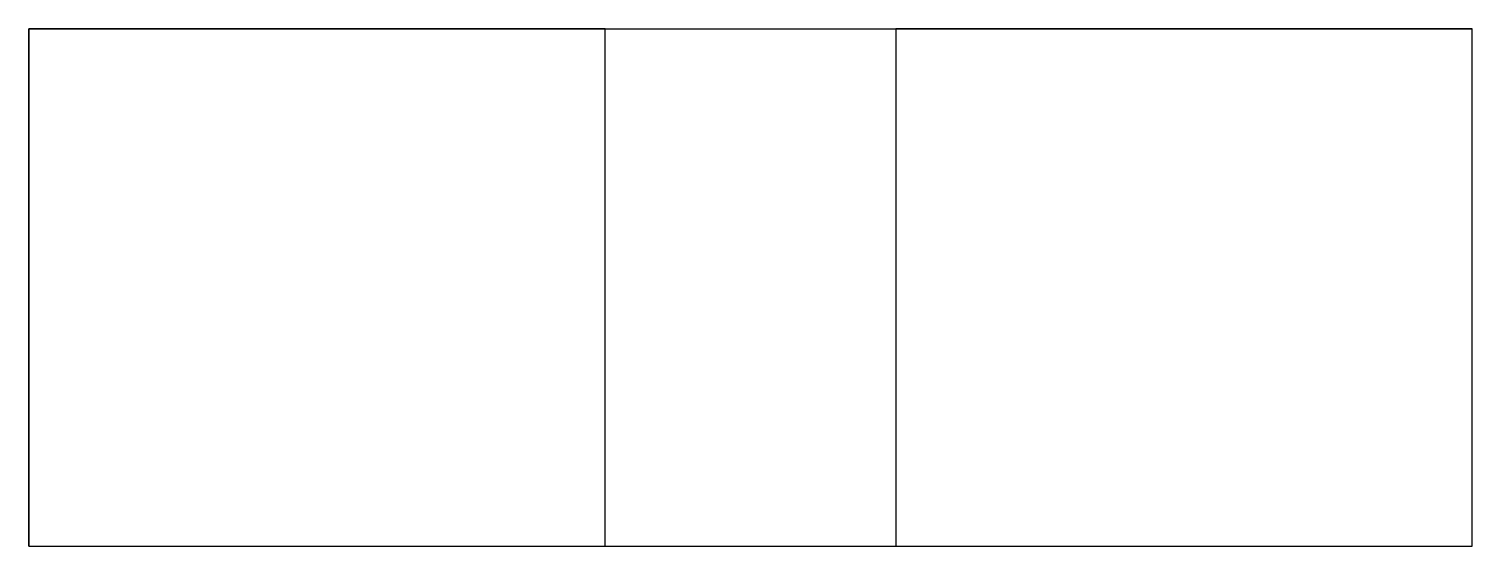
# Model space of a CAD drawing. Header units: millimetres. Extents: x 0 to 10.6, y 0 to 3.8.
import ezdxf

# ---------------------------------------------------------------- set-up
doc = ezdxf.new("R2010")
doc.units = ezdxf.units.MM

msp = doc.modelspace()

# ---------------------------------------------------------------- linework, layer by layer
at = {"color": 7, "linetype": 'Continuous'}
for p, q in [((0, 0), (0, 3.81)), ((0, 3.81), (10.62, 3.81)), ((10.62, 0), (10.62, 3.81)), ((0, 0), (10.62, 0))]:
    msp.add_line(p, q, dxfattribs=at)
at = {"color": 7, "linetype": 'Continuous', "lineweight": 25}
for p, q in [((4.24, 3.81), (0, 3.81)), ((0, 3.81), (0, 0)), ((4.24, 0), (4.24, 3.81)), ((6.38, 3.81), (6.38, 0)), ((10.62, 3.81), (6.38, 3.81)), ((10.62, 0), (10.62, 3.81)), ((0, 0), (4.24, 0)), ((6.38, 0), (10.62, 0))]:
    msp.add_line(p, q, dxfattribs=at)

doc.saveas('drawing.dxf')
